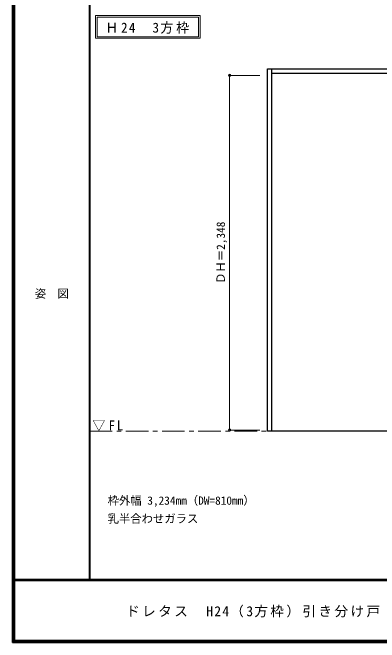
# Model space of a CAD drawing. Units: millimetres, scale not verified. Extents: x -6000 to 5700, y -4307 to 4260.
# Drawn here: x -6000 to -3570, y -4205 to -36 of the extents above; entities that cross this region are included whole.
import ezdxf
from ezdxf.enums import TextEntityAlignment as Align

# ---------------------------------------------------------------- set-up
doc = ezdxf.new("R2010")
doc.units = ezdxf.units.MM
doc.header["$LTSCALE"] = 30
doc.header["$PDMODE"] = 32
doc.header["$PDSIZE"] = 15
doc.linetypes.add('CHAIN1', pattern=[8, 5, -1, 1, -1])
for name, color, linetype, lineweight in [('0-1_通り芯', 7, 'CHAIN1', 18), ('0-4_枠', 3, 'Continuous', 25), ('0-A_文字', 7, 'Continuous', 18), ('0-B_寸法', 7, 'Continuous', 9), ('F-1_枠', 6, 'Continuous', 40), ('F-A_文字', 7, 'Continuous', 18)]:
    doc.layers.add(name, color=color, linetype=linetype, lineweight=lineweight)
doc.styles.add('ＭＳ ゴシック', font='')
doc.styles.get('ＭＳ ゴシック').set_extended_font_data('MS Gothic')

msp = doc.modelspace()

# ---------------------------------------------------------------- linework, layer by layer
at = {"layer": '0-1_通り芯'}
msp.add_line((-5490, -2807.5), (100, -2807.5), dxfattribs=at)
at = {"layer": '0-4_枠'}
for p, q in [((-4312, -407.5), (-1078, -407.5)), ((-4312, -2807.5), (-4312, -407.5)), ((-4282, -2807.5), (-4282, -407.5)), ((-4282, -437.5), (-1108, -437.5)), ((-4282, -2807.5), (-4312, -2807.5)), ((-4282, -2804.5), (-1108, -2804.5))]:
    msp.add_line(p, q, dxfattribs=at)
at = {"layer": '0-A_文字'}
for p, q in [((-5450, -55.5), (-5450, -205.5)), ((-5440, -65.5), (-5440, -195.5)), ((-5440, -65.5), (-4767.38, -65.5)), ((-4767.38, -65.5), (-4767.38, -195.5)), ((-5450, -205.5), (-4757.38, -205.5)), ((-5440, -195.5), (-4767.38, -195.5))]:
    msp.add_line(p, q, dxfattribs=at)
msp.add_lwpolyline([(-5450, -55.5), (-4757.38, -55.5), (-4757.38, -205.5)], dxfattribs=at)
at = {"layer": '0-B_寸法', "color": 4}
for p, q in [((-4562, -451), (-4362, -451)), ((-4562, -451), (-4562, -2799)), ((-4562, -2799), (-4362, -2799))]:
    msp.add_line(p, q, dxfattribs=at)
at = {"layer": '0-B_寸法'}
for p in [(-4562, -451), (-4562, -2799)]:
    msp.add_point(p, dxfattribs=at)
at = {"layer": 'F-1_枠'}
for p, q in [((-6000, 4175), (-6000, -4205)), ((-5995, 4175), (-5995, -4205)), ((-5990, 4175), (-5990, -4205)), ((-5490, 4175), (-5490, -3790)), ((5700, -3790), (-6000, -3790)), ((5700, -3795), (-6000, -3795)), ((5700, -4195), (-6000, -4195)), ((5700, -4200), (-6000, -4200)), ((5700, -4205), (-6000, -4205))]:
    msp.add_line(p, q, dxfattribs=at)

# ---------------------------------------------------------------- texts
at = {"layer": '0-A_文字', "style": 'ＭＳ ゴシック'}
for s, p in [('枠外幅 3,234mm（DW=810mm）', (-5370, -3310)), ('乳半合わせガラス', (-5370, -3430))]:
    msp.add_text(s, height=54.99, dxfattribs=at).set_placement(p, align=Align.BOTTOM_LEFT)
at = {"layer": '0-A_文字', "char_height": 65.98, "attachment_point": 7, "style": 'ＭＳ ゴシック'}
for s, insert in [('\\T1.22;\\W0.95;Ｈ24\u30003方枠', (-5385.34, -175.5)), ('\\T1.26;\\W0.95;▽FL', (-5471.25, -2807.5))]:
    msp.add_mtext(s, dxfattribs=dict(at, insert=insert))
at = {"layer": '0-B_寸法', "style": 'ＭＳ ゴシック'}
msp.add_text('ＤＨ＝2,348', height=54.99, rotation=90, dxfattribs=at).set_placement((-4577, -1831.25), align=Align.BOTTOM_LEFT)
at = {"layer": 'F-A_文字', "style": 'ＭＳ ゴシック'}
msp.add_text('姿\u3000図', height=54.99, dxfattribs=at).set_placement((-5852.5, -1940.25), align=Align.BOTTOM_LEFT)
at = {"layer": 'F-A_文字', "insert": (-5247.55, -4040), "char_height": 65.98, "attachment_point": 7, "style": 'ＭＳ ゴシック'}
msp.add_mtext('\\T1.18;ドレタス\u3000H24（3方枠）引き分け戸（レールタイプ）Ｂ－ＸＡ／ＸＧ／ＸＭ', dxfattribs=at)

doc.saveas('drawing.dxf')
